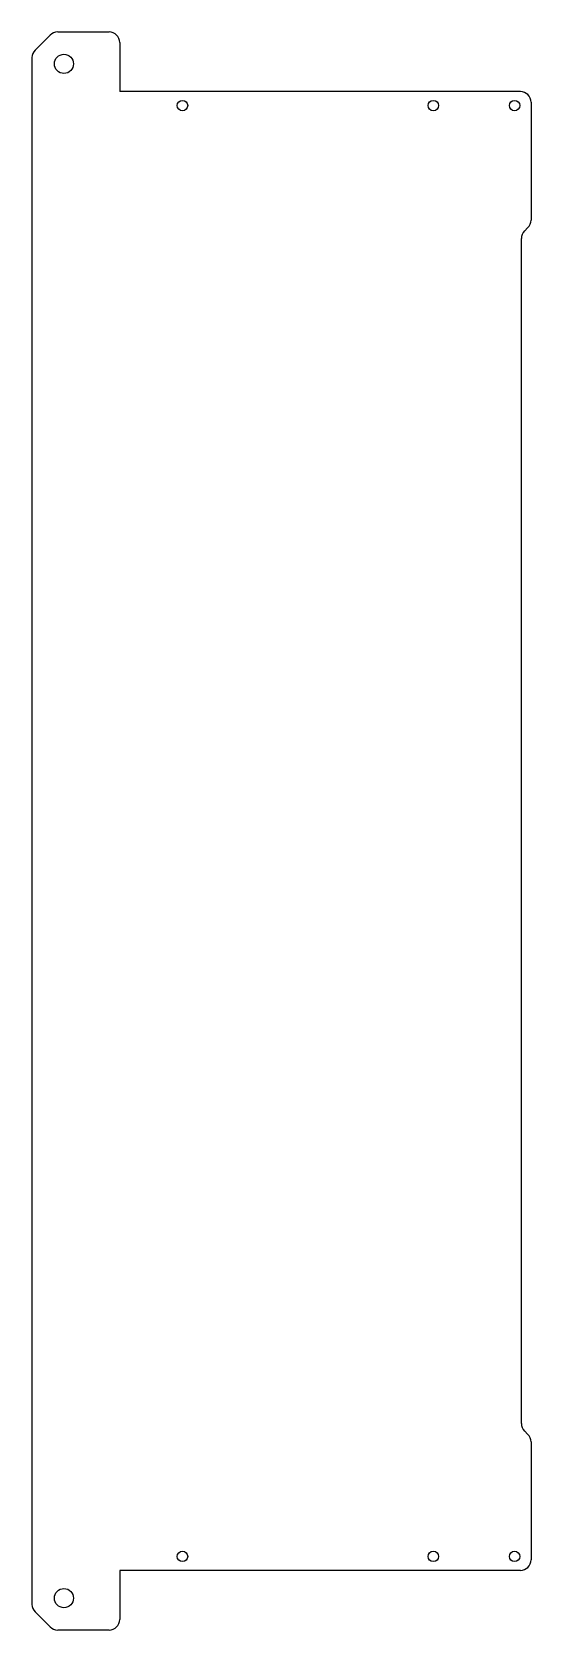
# Model space of a CAD drawing. Header units: millimetres. Extents: x -129 to 105, y -376 to 376.
import ezdxf

# ---------------------------------------------------------------- set-up
doc = ezdxf.new("R2010")
doc.units = ezdxf.units.MM

msp = doc.modelspace()

# ---------------------------------------------------------------- linework, layer by layer
at = {"color": 7, "linetype": 'Continuous', "lineweight": 25}
for p, q in [((-127.78, 366.96), (-120.7, 374.04)), ((-117.17, 375.5), (-93.04, 375.5)), ((-88.04, 370.5), (-88.04, 347.5)), ((-129.24, 363.43), (-129.24, -363.43)), ((100.04, 347.5), (-88.04, 347.5)), ((105.04, 342.5), (105.04, 287.07)), ((100.54, -278.43), (100.54, 278.43)), ((102, 281.96), (103.58, 283.54)), ((103.58, -283.54), (102, -281.96)), ((105.04, -287.07), (105.04, -342.5)), ((-88.04, -347.5), (-88.04, -370.5)), ((100.04, -347.5), (-88.04, -347.5)), ((-120.7, -374.04), (-127.78, -366.96)), ((-93.04, -375.5), (-117.17, -375.5))]:
    msp.add_line(p, q, dxfattribs=at)
for centre, radius in [((-114.24, 360.5), 4.5), ((-58.6, 340.9), 2.45), ((59.19, 340.9), 2.45), ((97.35, 340.9), 2.45), ((-58.6, -340.9), 2.45), ((59.19, -340.9), 2.45), ((97.35, -340.9), 2.45), ((-114.24, -360.5), 4.5)]:
    msp.add_circle(centre, radius, dxfattribs=at)
for centre, start, end in [((-117.17, 370.5), 90, 135), ((-93.04, 370.5), 0, 90), ((-124.24, 363.43), 135, 180), ((100.04, 342.5), 0, 90), ((100.04, 287.07), 315, 0), ((105.54, 278.43), 135, 180), ((105.54, -278.43), 180, 225), ((100.04, -287.07), 0, 45), ((100.04, -342.5), 270, 360), ((-124.24, -363.43), 180, 225), ((-117.17, -370.5), 225, 270), ((-93.04, -370.5), 270, 360)]:
    msp.add_arc(centre, 5, start, end, dxfattribs=at)

doc.saveas('drawing.dxf')
